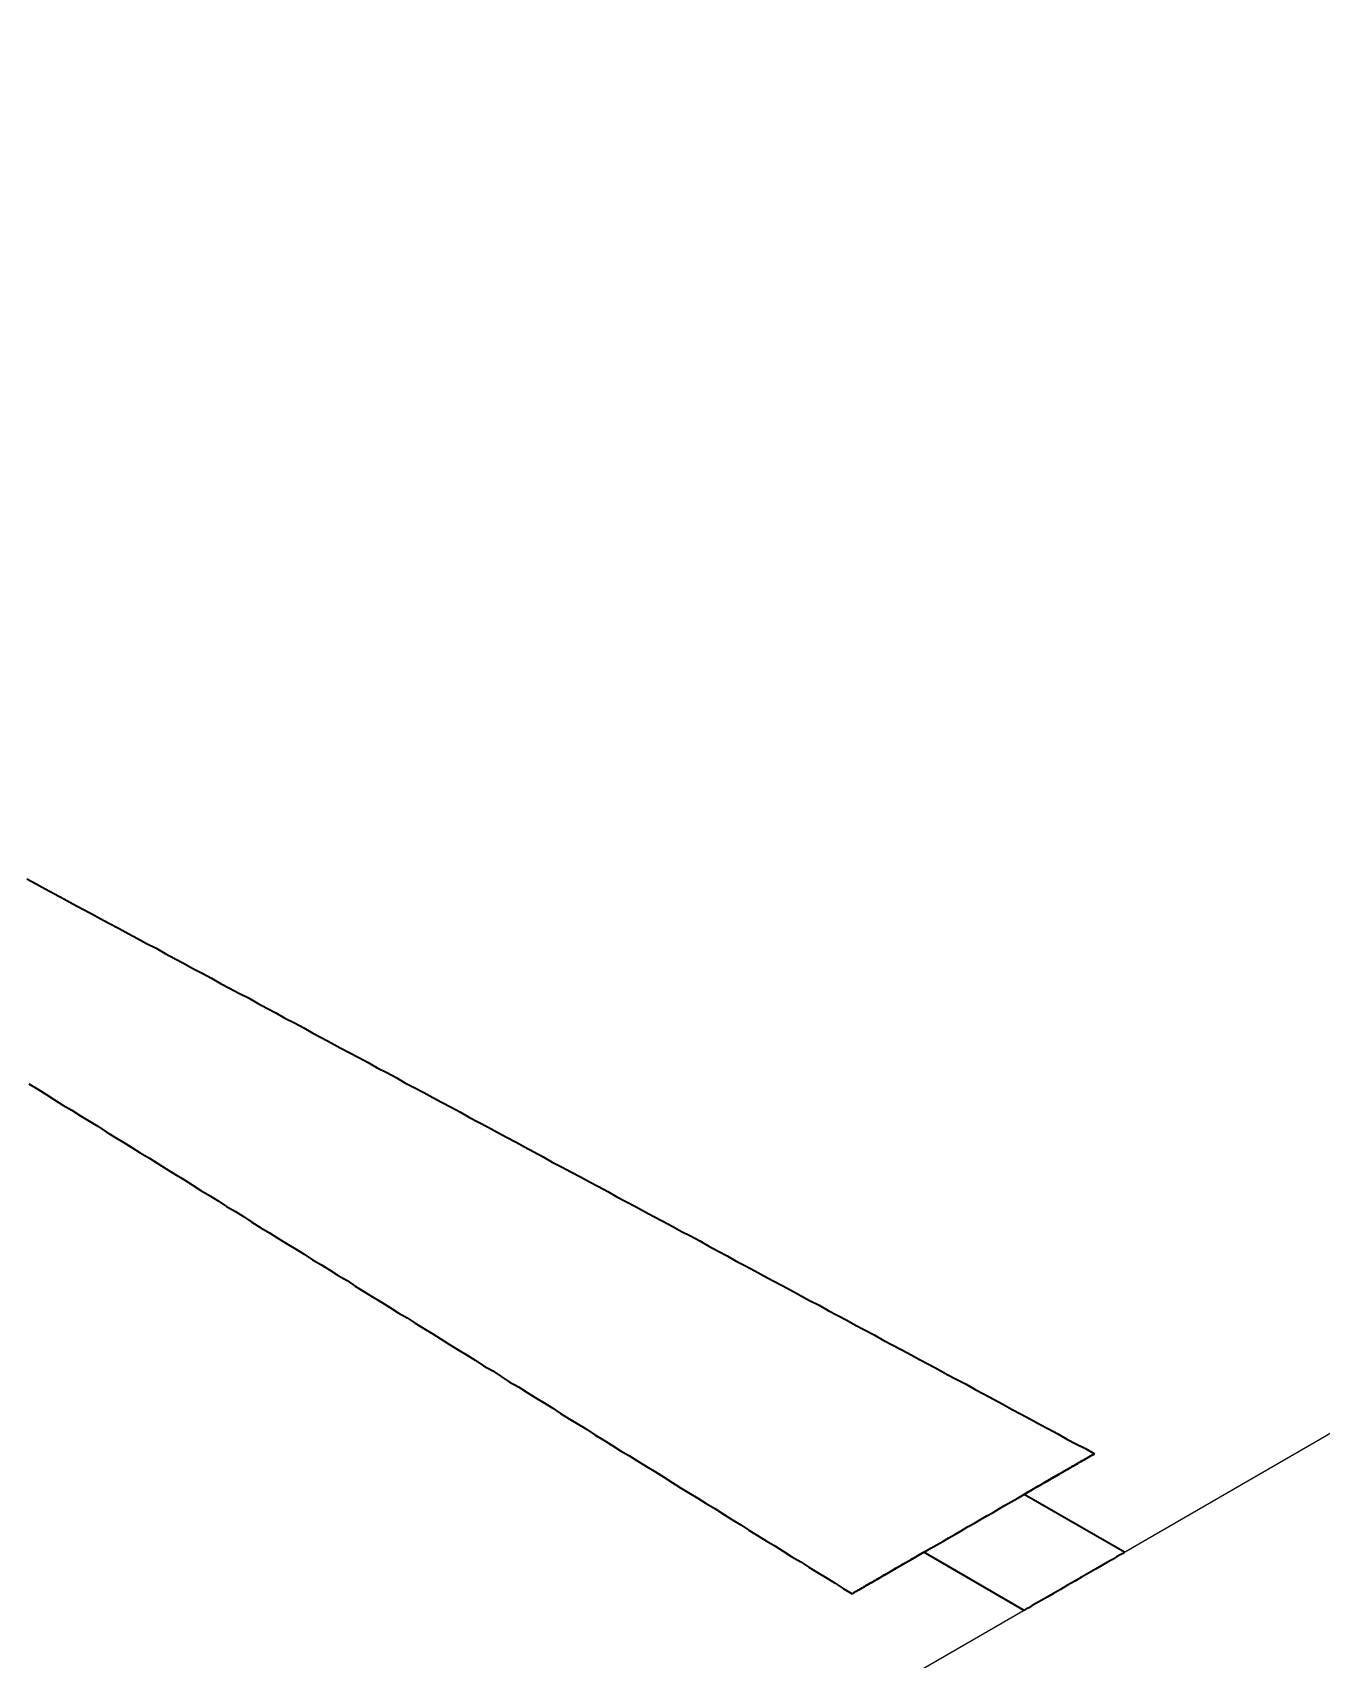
# Model space of a CAD drawing. Header units: millimetres. Extents: x 40 to 499, y -93 to 187.
# Drawn here: x 207.152 to 208.085, y 59.403 to 60.58 of the extents above; entities that cross this region are included whole.
import ezdxf

# ---------------------------------------------------------------- set-up
doc = ezdxf.new("R2010")
doc.units = ezdxf.units.MM
doc.header["$MEASUREMENT"] = 0
doc.layers.add('. Layaot', color=8, linetype='Continuous')
doc.layers.add('Layer 1', color=7, linetype='Continuous')

msp = doc.modelspace()

# ---------------------------------------------------------------- linework, layer by layer
at = {"layer": '. Layaot'}
msp.add_line((209.8115, 60.5598), (206.0014, 58.3595), dxfattribs=at)
msp.add_circle((169.9457, 37.0375), 130.1832)
at = {"layer": 'Layer 1', "color": 8, "lineweight": 35}
for points in [[(207.1482, 59.9677), (207.155, 59.9641)], [(207.155, 59.9641), (207.1615, 59.9603)], [(207.1615, 59.9603), (207.1681, 59.9569)], [(207.1681, 59.9569), (207.1749, 59.9533)], [(207.1749, 59.9533), (207.1814, 59.9496)], [(207.1814, 59.9496), (207.1882, 59.9459)], [(207.1882, 59.9459), (207.1952, 59.9424)], [(207.1952, 59.9424), (207.2013, 59.9389)], [(207.2013, 59.9389), (207.2081, 59.9353)], [(207.2081, 59.9353), (207.215, 59.9318)], [(207.215, 59.9318), (207.2215, 59.928)], [(207.2215, 59.928), (207.2283, 59.9244)], [(207.2283, 59.9244), (207.2348, 59.9209)], [(207.2348, 59.9209), (207.2417, 59.9174)], [(207.2417, 59.9174), (207.2483, 59.9136)], [(207.2483, 59.9136), (207.2551, 59.91)], [(207.2551, 59.91), (207.262, 59.9065)], [(207.262, 59.9065), (207.2682, 59.9029)], [(207.2682, 59.9029), (207.275, 59.8993)], [(207.275, 59.8993), (207.2818, 59.8957)], [(207.2818, 59.8957), (207.2883, 59.8919)], [(207.2883, 59.8919), (207.2949, 59.8886)], [(207.2949, 59.8886), (207.3016, 59.885)], [(207.3016, 59.885), (207.3086, 59.8815)], [(207.3086, 59.8815), (207.3151, 59.8777)], [(207.3151, 59.8777), (207.3219, 59.8741)], [(207.3219, 59.8741), (207.3284, 59.8707)], [(207.3284, 59.8707), (207.3349, 59.8669)], [(207.3349, 59.8669), (207.3418, 59.8634)], [(207.3418, 59.8634), (207.3486, 59.8598)], [(207.3486, 59.8598), (207.3552, 59.856)], [(207.3552, 59.856), (207.3617, 59.8527)], [(207.3617, 59.8527), (207.3685, 59.8491)], [(207.3685, 59.8491), (207.375, 59.8453)], [(207.375, 59.8453), (207.3818, 59.8417)], [(207.3818, 59.8417), (207.3884, 59.8384)], [(207.3884, 59.8384), (207.3952, 59.8348)], [(207.3952, 59.8348), (207.4017, 59.831)], [(207.4017, 59.831), (207.4087, 59.8275)], [(207.1497, 59.8194), (207.1562, 59.8156)], [(207.4087, 59.8275), (207.4155, 59.8239)], [(207.4155, 59.8239), (207.4217, 59.8202)], [(207.4217, 59.8202), (207.4285, 59.8166)], [(207.1562, 59.8156), (207.1619, 59.8119)], [(207.1619, 59.8119), (207.1681, 59.8079)], [(207.1681, 59.8079), (207.1742, 59.8039)], [(207.4285, 59.8166), (207.4354, 59.8131)], [(207.4354, 59.8131), (207.4419, 59.8094)], [(207.4419, 59.8094), (207.4483, 59.806)], [(207.1742, 59.8039), (207.1808, 59.8002)], [(207.1808, 59.8002), (207.187, 59.7963)], [(207.187, 59.7963), (207.193, 59.7925)], [(207.4483, 59.806), (207.4552, 59.8025)], [(207.4552, 59.8025), (207.462, 59.7988)], [(207.462, 59.7988), (207.4686, 59.7951)], [(207.193, 59.7925), (207.1995, 59.7887)], [(207.1995, 59.7887), (207.2056, 59.7847)], [(207.2056, 59.7847), (207.2119, 59.7808)], [(207.4686, 59.7951), (207.4751, 59.7916)], [(207.4751, 59.7916), (207.482, 59.7881)], [(207.482, 59.7881), (207.4885, 59.7843)], [(207.4885, 59.7843), (207.4953, 59.7807)], [(207.2119, 59.7808), (207.2184, 59.777)], [(207.2184, 59.777), (207.2241, 59.7733)], [(207.2241, 59.7733), (207.2303, 59.7694)], [(207.4953, 59.7807), (207.5022, 59.7772)], [(207.5022, 59.7772), (207.5083, 59.7737)], [(207.5083, 59.7737), (207.5151, 59.7701)], [(207.2303, 59.7694), (207.2369, 59.7656)], [(207.2369, 59.7656), (207.2431, 59.7617)], [(207.2431, 59.7617), (207.2489, 59.7578)], [(207.5151, 59.7701), (207.5219, 59.7665)], [(207.5219, 59.7665), (207.5284, 59.7627)], [(207.5284, 59.7627), (207.5351, 59.7593)], [(207.2489, 59.7578), (207.2552, 59.7539)], [(207.2552, 59.7539), (207.2617, 59.7502)], [(207.2617, 59.7502), (207.2678, 59.7462)], [(207.5351, 59.7593), (207.5419, 59.7557)], [(207.5419, 59.7557), (207.5488, 59.7522)], [(207.5488, 59.7522), (207.5553, 59.7484)], [(207.5553, 59.7484), (207.5619, 59.745)], [(207.2678, 59.7462), (207.2741, 59.7422)], [(207.2741, 59.7422), (207.2803, 59.7386)], [(207.2803, 59.7386), (207.2866, 59.7347)], [(207.5619, 59.745), (207.5686, 59.7414)], [(207.5686, 59.7414), (207.5752, 59.7376)], [(207.5752, 59.7376), (207.5817, 59.7343)], [(207.2866, 59.7347), (207.2927, 59.7307)], [(207.2927, 59.7307), (207.2992, 59.7269)], [(207.2992, 59.7269), (207.305, 59.7233)], [(207.5817, 59.7343), (207.5885, 59.7307)], [(207.5885, 59.7307), (207.595, 59.7269)], [(207.595, 59.7269), (207.6019, 59.7234)], [(207.305, 59.7233), (207.3111, 59.7193)], [(207.3111, 59.7193), (207.3174, 59.7153)], [(207.3174, 59.7153), (207.3239, 59.7116)], [(207.6019, 59.7234), (207.6084, 59.72)], [(207.6084, 59.72), (207.6152, 59.7164)], [(207.6152, 59.7164), (207.6218, 59.7126)], [(207.3239, 59.7116), (207.3299, 59.7078)], [(207.3299, 59.7078), (207.336, 59.7038)], [(207.336, 59.7038), (207.3425, 59.7)], [(207.6218, 59.7126), (207.6283, 59.7093)], [(207.6283, 59.7093), (207.6351, 59.7057)], [(207.6351, 59.7057), (207.6416, 59.7019)], [(207.6416, 59.7019), (207.6485, 59.6984)], [(207.3425, 59.7), (207.3488, 59.6961)], [(207.3488, 59.6961), (207.3549, 59.6921)], [(207.3549, 59.6921), (207.361, 59.6886)], [(207.6485, 59.6984), (207.655, 59.6949)], [(207.655, 59.6949), (207.6615, 59.6912)], [(207.6615, 59.6912), (207.6683, 59.6876)], [(207.361, 59.6886), (207.3672, 59.6847)], [(207.3672, 59.6847), (207.3735, 59.6808)], [(207.3735, 59.6808), (207.38, 59.677)], [(207.6683, 59.6876), (207.675, 59.6842)], [(207.675, 59.6842), (207.6815, 59.6804)], [(207.6815, 59.6804), (207.6883, 59.6768)], [(207.38, 59.677), (207.3858, 59.6731)], [(207.3858, 59.6731), (207.3921, 59.6692)], [(207.3921, 59.6692), (207.3982, 59.6652)], [(207.6883, 59.6768), (207.6948, 59.6735)], [(207.6948, 59.6735), (207.7016, 59.6699)], [(207.7016, 59.6699), (207.7081, 59.6662)], [(207.7081, 59.6662), (207.7146, 59.6627)], [(207.3982, 59.6652), (207.4047, 59.6615)], [(207.4047, 59.6615), (207.4107, 59.6577)], [(207.4107, 59.6577), (207.4169, 59.6538)], [(207.7146, 59.6627), (207.7216, 59.6592)], [(207.7216, 59.6592), (207.7281, 59.6554)], [(207.7281, 59.6554), (207.7345, 59.6521)], [(207.4169, 59.6538), (207.4235, 59.65)], [(207.4235, 59.65), (207.4292, 59.6463)], [(207.4292, 59.6463), (207.4354, 59.6423)], [(207.7345, 59.6521), (207.7414, 59.6485)], [(207.7414, 59.6485), (207.7479, 59.6448)], [(207.7479, 59.6448), (207.7544, 59.6413)], [(207.4354, 59.6423), (207.4419, 59.6386)], [(207.4419, 59.6386), (207.4481, 59.6346)], [(207.4481, 59.6346), (207.454, 59.6308)], [(207.454, 59.6308), (207.4603, 59.6269)], [(207.7544, 59.6413), (207.7612, 59.6377)], [(207.7612, 59.6377), (207.7678, 59.6339)], [(207.7678, 59.6339), (207.7744, 59.6306)], [(207.4603, 59.6269), (207.4668, 59.6231)], [(207.4668, 59.6231), (207.4725, 59.6194)], [(207.4725, 59.6194), (207.4787, 59.6154)], [(207.7744, 59.6306), (207.7812, 59.627)], [(207.7812, 59.627), (207.7881, 59.6234)], [(207.7881, 59.6234), (207.7942, 59.6199)], [(207.7942, 59.6199), (207.801, 59.6163)], [(207.4787, 59.6154), (207.4853, 59.6117)], [(207.4853, 59.6117), (207.4914, 59.6077)], [(207.4914, 59.6077), (207.4973, 59.6039)], [(207.801, 59.6163), (207.8078, 59.6127)], [(207.8078, 59.6127), (207.8141, 59.6091)], [(207.8141, 59.6091), (207.821, 59.6056)], [(207.4973, 59.6039), (207.5039, 59.6001)], [(207.5039, 59.6001), (207.5101, 59.5962)], [(207.5101, 59.5962), (207.516, 59.5924)], [(207.821, 59.6056), (207.8278, 59.602)], [(207.8278, 59.602), (207.8343, 59.5982)], [(207.8343, 59.5982), (207.8408, 59.5949)], [(207.516, 59.5924), (207.5225, 59.5886)], [(207.5225, 59.5886), (207.5287, 59.5847)], [(207.5287, 59.5847), (207.5344, 59.5809)], [(207.8408, 59.5949), (207.8476, 59.5913)], [(207.8476, 59.5913), (207.8544, 59.5877)], [(207.8544, 59.5877), (207.8606, 59.5841)], [(207.8606, 59.5841), (207.8676, 59.5805)], [(207.5344, 59.5809), (207.5407, 59.577)], [(207.5407, 59.577), (207.5472, 59.5733)], [(207.5472, 59.5733), (207.5532, 59.5695)], [(207.8676, 59.5805), (207.8744, 59.5769)], [(207.8744, 59.5769), (207.8809, 59.5732)], [(207.8809, 59.5732), (207.8875, 59.5698)], [(207.5532, 59.5695), (207.5593, 59.5655)], [(207.5593, 59.5655), (207.5658, 59.5617)], [(207.5658, 59.5617), (207.5716, 59.558)], [(207.8875, 59.5698), (207.8943, 59.5662)], [(207.8943, 59.5662), (207.9008, 59.5624)], [(207.9008, 59.5624), (207.9076, 59.5588)], [(207.5716, 59.558), (207.5778, 59.554)], [(207.5778, 59.554), (207.5843, 59.5503)], [(207.5843, 59.5503), (207.5902, 59.5465)], [(207.9076, 59.5588), (207.9142, 59.5555)], [(207.9139, 59.5478), (207.9148, 59.5484)], [(207.9146, 59.5482), (207.9139, 59.5478)], [(207.9142, 59.5555), (207.9207, 59.5518)], [(207.9148, 59.5484), (207.9146, 59.5482)], [(207.9148, 59.5484), (207.9158, 59.5489)], [(207.9155, 59.5488), (207.9148, 59.5484)], [(207.9162, 59.5492), (207.9155, 59.5488)], [(207.9158, 59.5489), (207.9169, 59.5496)], [(207.9169, 59.5496), (207.9162, 59.5492)], [(207.9169, 59.5496), (207.9174, 59.5499)], [(207.9171, 59.5497), (207.9169, 59.5496)], [(207.9178, 59.5501), (207.9171, 59.5497)], [(207.9174, 59.5499), (207.9181, 59.5503)], [(207.9185, 59.5505), (207.9178, 59.5501)], [(207.9181, 59.5503), (207.9188, 59.5507)], [(207.919, 59.5508), (207.9185, 59.5505)], [(207.9188, 59.5507), (207.9195, 59.5511)], [(207.9197, 59.5512), (207.919, 59.5508)], [(207.9195, 59.5511), (207.9197, 59.5512)], [(207.9197, 59.5512), (207.9204, 59.5516)], [(207.9201, 59.5515), (207.9197, 59.5512)], [(207.9207, 59.5518), (207.9201, 59.5515)], [(207.9204, 59.5516), (207.9207, 59.5518)], [(207.5902, 59.5465), (207.5965, 59.5426)], [(207.5965, 59.5426), (207.603, 59.5388)], [(207.603, 59.5388), (207.6089, 59.535)], [(207.8943, 59.5366), (207.8924, 59.5355)], [(207.8927, 59.5356), (207.8953, 59.5371)], [(207.896, 59.5375), (207.8943, 59.5366)], [(207.8953, 59.5371), (207.8976, 59.5384)], [(207.8976, 59.5384), (207.896, 59.5375)], [(207.8976, 59.5384), (207.8999, 59.5398)], [(207.8992, 59.5394), (207.8976, 59.5384)], [(207.9006, 59.5402), (207.8992, 59.5394)], [(207.8999, 59.5398), (207.9018, 59.5409)], [(207.9018, 59.5409), (207.9006, 59.5402)], [(207.9018, 59.5409), (207.9034, 59.5418)], [(207.9032, 59.5417), (207.9018, 59.5409)], [(207.9041, 59.5422), (207.9032, 59.5417)], [(207.9034, 59.5418), (207.9051, 59.5428)], [(207.9051, 59.5428), (207.9041, 59.5422)], [(207.9051, 59.5428), (207.906, 59.5433)], [(207.9057, 59.5431), (207.9051, 59.5428)], [(207.9064, 59.5435), (207.9057, 59.5431)], [(207.906, 59.5433), (207.9071, 59.5439)], [(207.9071, 59.5439), (207.9064, 59.5435)], [(207.9071, 59.5439), (207.9076, 59.5442)], [(207.9076, 59.5442), (207.9071, 59.5439)], [(207.9076, 59.5442), (207.909, 59.545)], [(207.908, 59.5445), (207.9076, 59.5442)], [(207.9087, 59.5449), (207.908, 59.5445)], [(207.9093, 59.5452), (207.9087, 59.5449)], [(207.909, 59.545), (207.9099, 59.5456)], [(207.9097, 59.5454), (207.9093, 59.5452)], [(207.9104, 59.5458), (207.9097, 59.5454)], [(207.9099, 59.5456), (207.9109, 59.5461)], [(207.9109, 59.5461), (207.9104, 59.5458)], [(207.9109, 59.5461), (207.912, 59.5468)], [(207.9116, 59.5465), (207.9109, 59.5461)], [(207.9123, 59.5469), (207.9116, 59.5465)], [(207.912, 59.5468), (207.9129, 59.5473)], [(207.9125, 59.5471), (207.9123, 59.5469)], [(207.9132, 59.5475), (207.9125, 59.5471)], [(207.9129, 59.5473), (207.9139, 59.5478)], [(207.9139, 59.5478), (207.9132, 59.5475)], [(207.6089, 59.535), (207.6151, 59.5311)], [(207.6151, 59.5311), (207.6212, 59.5271)], [(207.6212, 59.5271), (207.6273, 59.5235)], [(207.8748, 59.5253), (207.8725, 59.5239)], [(207.8729, 59.5242), (207.8767, 59.5264)], [(207.8771, 59.5266), (207.8748, 59.5253)], [(207.8767, 59.5264), (207.8803, 59.5285)], [(207.8794, 59.5279), (207.8771, 59.5266)], [(207.882, 59.5294), (207.8794, 59.5279)], [(207.8803, 59.5285), (207.8836, 59.5304)], [(207.8839, 59.5305), (207.882, 59.5294)], [(207.8836, 59.5304), (207.8869, 59.5322)], [(207.8862, 59.5319), (207.8839, 59.5305)], [(207.8885, 59.5332), (207.8862, 59.5319)], [(207.8869, 59.5322), (207.8897, 59.5339)], [(207.8904, 59.5343), (207.8885, 59.5332)], [(207.8897, 59.5339), (207.8927, 59.5356)], [(207.8924, 59.5355), (207.8904, 59.5343)], [(207.6273, 59.5235), (207.6336, 59.5196)], [(207.6336, 59.5196), (207.6398, 59.5157)], [(207.6398, 59.5157), (207.6461, 59.5121)], [(207.852, 59.5121), (207.8562, 59.5145)], [(207.8562, 59.5145), (207.8604, 59.517)], [(207.8604, 59.517), (207.8647, 59.5195)], [(207.8647, 59.5195), (207.8689, 59.5219)], [(207.8689, 59.5219), (207.8729, 59.5242)], [(207.8725, 59.5239), (207.8699, 59.5224)], [(207.9425, 59.4805), (207.8699, 59.5224)], [(207.6461, 59.5121), (207.6522, 59.5081)], [(207.6522, 59.5081), (207.6584, 59.5042)], [(207.6584, 59.5042), (207.6649, 59.5004)], [(207.8289, 59.4988), (207.8338, 59.5016)], [(207.8338, 59.5016), (207.8382, 59.5042)], [(207.8382, 59.5042), (207.8429, 59.5068)], [(207.8429, 59.5068), (207.8473, 59.5094)], [(207.8473, 59.5094), (207.852, 59.5121)], [(207.6649, 59.5004), (207.6706, 59.4966)], [(207.6706, 59.4966), (207.6769, 59.4927)], [(207.6769, 59.4927), (207.6831, 59.4888)], [(207.8109, 59.4884), (207.8154, 59.491)], [(207.8154, 59.491), (207.8196, 59.4934)], [(207.8196, 59.4934), (207.8242, 59.4961)], [(207.8242, 59.4961), (207.8289, 59.4988)], [(207.6831, 59.4888), (207.6894, 59.4852)], [(207.6894, 59.4852), (207.6955, 59.4812)], [(207.6955, 59.4812), (207.7017, 59.4773)], [(207.7923, 59.4777), (207.79, 59.4763)], [(207.7907, 59.4767), (207.7942, 59.4788)], [(207.7949, 59.4792), (207.7923, 59.4777)], [(207.7942, 59.4788), (207.7982, 59.481)], [(207.7972, 59.4805), (207.7949, 59.4792)], [(207.8699, 59.4385), (207.7972, 59.4805)], [(207.7982, 59.481), (207.8024, 59.4835)], [(207.8024, 59.4835), (207.8066, 59.4859)], [(207.8066, 59.4859), (207.8109, 59.4884)], [(207.9393, 59.4786), (207.9367, 59.4771)], [(207.9412, 59.4797), (207.9393, 59.4786)], [(207.9423, 59.4803), (207.9412, 59.4797)], [(207.9425, 59.4805), (207.9423, 59.4803)], [(207.7017, 59.4773), (207.7083, 59.4735)], [(207.7083, 59.4735), (207.7141, 59.4697)], [(207.7141, 59.4697), (207.7204, 59.4658)], [(207.7695, 59.4645), (207.7718, 59.4658)], [(207.7728, 59.4664), (207.7711, 59.4654)], [(207.7718, 59.4658), (207.7744, 59.4673)], [(207.7747, 59.4675), (207.7728, 59.4664)], [(207.7744, 59.4673), (207.7773, 59.469)], [(207.7767, 59.4687), (207.7747, 59.4675)], [(207.7786, 59.4698), (207.7767, 59.4687)], [(207.7773, 59.469), (207.7802, 59.4707)], [(207.7809, 59.4711), (207.7786, 59.4698)], [(207.7802, 59.4707), (207.7835, 59.4726)], [(207.7832, 59.4724), (207.7809, 59.4711)], [(207.7854, 59.4737), (207.7832, 59.4724)], [(207.7835, 59.4726), (207.7868, 59.4745)], [(207.7877, 59.475), (207.7854, 59.4737)], [(207.7868, 59.4745), (207.7907, 59.4767)], [(207.79, 59.4763), (207.7877, 59.475)], [(207.9214, 59.4683), (207.9165, 59.4654)], [(207.926, 59.4709), (207.9214, 59.4683)], [(207.9302, 59.4734), (207.926, 59.4709)], [(207.9337, 59.4754), (207.9302, 59.4734)], [(207.9367, 59.4771), (207.9337, 59.4754)], [(207.7204, 59.4658), (207.7269, 59.462)], [(207.7269, 59.462), (207.7331, 59.4581)], [(207.7331, 59.4581), (207.7388, 59.4543)], [(207.7388, 59.4543), (207.7453, 59.4505)], [(207.7516, 59.4541), (207.7509, 59.4538)], [(207.7512, 59.4539), (207.7523, 59.4545)], [(207.7523, 59.4545), (207.7516, 59.4541)], [(207.7523, 59.4545), (207.7532, 59.4551)], [(207.7528, 59.4549), (207.7523, 59.4545)], [(207.7532, 59.4551), (207.7528, 59.4549)], [(207.7532, 59.4551), (207.7542, 59.4556)], [(207.7539, 59.4555), (207.7532, 59.4551)], [(207.7544, 59.4558), (207.7539, 59.4555)], [(207.7542, 59.4556), (207.7551, 59.4562)], [(207.7551, 59.4562), (207.7544, 59.4558)], [(207.7551, 59.4562), (207.7561, 59.4567)], [(207.7555, 59.4564), (207.7551, 59.4562)], [(207.7561, 59.4567), (207.7555, 59.4564)], [(207.7561, 59.4567), (207.7572, 59.4574)], [(207.7568, 59.4571), (207.7561, 59.4567)], [(207.7574, 59.4575), (207.7568, 59.4571)], [(207.7572, 59.4574), (207.7584, 59.4581)], [(207.7581, 59.4579), (207.7574, 59.4575)], [(207.7584, 59.4581), (207.7581, 59.4579)], [(207.7584, 59.4581), (207.7593, 59.4586)], [(207.7591, 59.4585), (207.7584, 59.4581)], [(207.7593, 59.4586), (207.7591, 59.4585)], [(207.7593, 59.4586), (207.76, 59.459)], [(207.76, 59.459), (207.7593, 59.4586)], [(207.76, 59.459), (207.761, 59.4596)], [(207.7607, 59.4594), (207.76, 59.459)], [(207.7614, 59.4598), (207.7607, 59.4594)], [(207.761, 59.4596), (207.7623, 59.4603)], [(207.762, 59.4602), (207.7614, 59.4598)], [(207.763, 59.4607), (207.762, 59.4602)], [(207.7623, 59.4603), (207.7637, 59.4611)], [(207.7639, 59.4613), (207.763, 59.4607)], [(207.7637, 59.4611), (207.7653, 59.4621)], [(207.7653, 59.4621), (207.7639, 59.4613)], [(207.7653, 59.4621), (207.7672, 59.4632)], [(207.7665, 59.4628), (207.7653, 59.4621)], [(207.7679, 59.4636), (207.7665, 59.4628)], [(207.7672, 59.4632), (207.7695, 59.4645)], [(207.7695, 59.4645), (207.7679, 59.4636)], [(207.7711, 59.4654), (207.7695, 59.4645)], [(207.9011, 59.4566), (207.896, 59.4536)], [(207.9064, 59.4596), (207.9011, 59.4566)], [(207.9113, 59.4625), (207.9064, 59.4596)], [(207.9165, 59.4654), (207.9113, 59.4625)], [(207.7453, 59.4505), (207.7457, 59.4508)], [(207.7457, 59.4508), (207.7453, 59.4505)], [(207.7463, 59.4511), (207.7457, 59.4508)], [(207.7457, 59.4508), (207.746, 59.4509)], [(207.746, 59.4509), (207.7463, 59.4511)], [(207.747, 59.4515), (207.7463, 59.4511)], [(207.7463, 59.4511), (207.7467, 59.4513)], [(207.7467, 59.4513), (207.7474, 59.4517)], [(207.7476, 59.4519), (207.747, 59.4515)], [(207.7474, 59.4517), (207.7476, 59.4519)], [(207.7476, 59.4519), (207.7483, 59.4523)], [(207.7479, 59.452), (207.7476, 59.4519)], [(207.7486, 59.4524), (207.7479, 59.452)], [(207.7483, 59.4523), (207.749, 59.4527)], [(207.7493, 59.4528), (207.7486, 59.4524)], [(207.749, 59.4527), (207.7496, 59.453)], [(207.75, 59.4532), (207.7493, 59.4528)], [(207.7496, 59.453), (207.7506, 59.4536)], [(207.7502, 59.4534), (207.75, 59.4532)], [(207.7509, 59.4538), (207.7502, 59.4534)], [(207.7506, 59.4536), (207.7512, 59.4539)], [(207.8787, 59.4436), (207.8757, 59.4419)], [(207.8822, 59.4457), (207.8787, 59.4436)], [(207.8865, 59.4481), (207.8822, 59.4457)], [(207.8911, 59.4508), (207.8865, 59.4481)], [(207.896, 59.4536), (207.8911, 59.4508)], [(207.8702, 59.4387), (207.8699, 59.4385)], [(207.8711, 59.4393), (207.8702, 59.4387)], [(207.8731, 59.4404), (207.8711, 59.4393)], [(207.8757, 59.4419), (207.8731, 59.4404)]]:
    msp.add_lwpolyline(points, dxfattribs=at)

doc.saveas('drawing.dxf')
